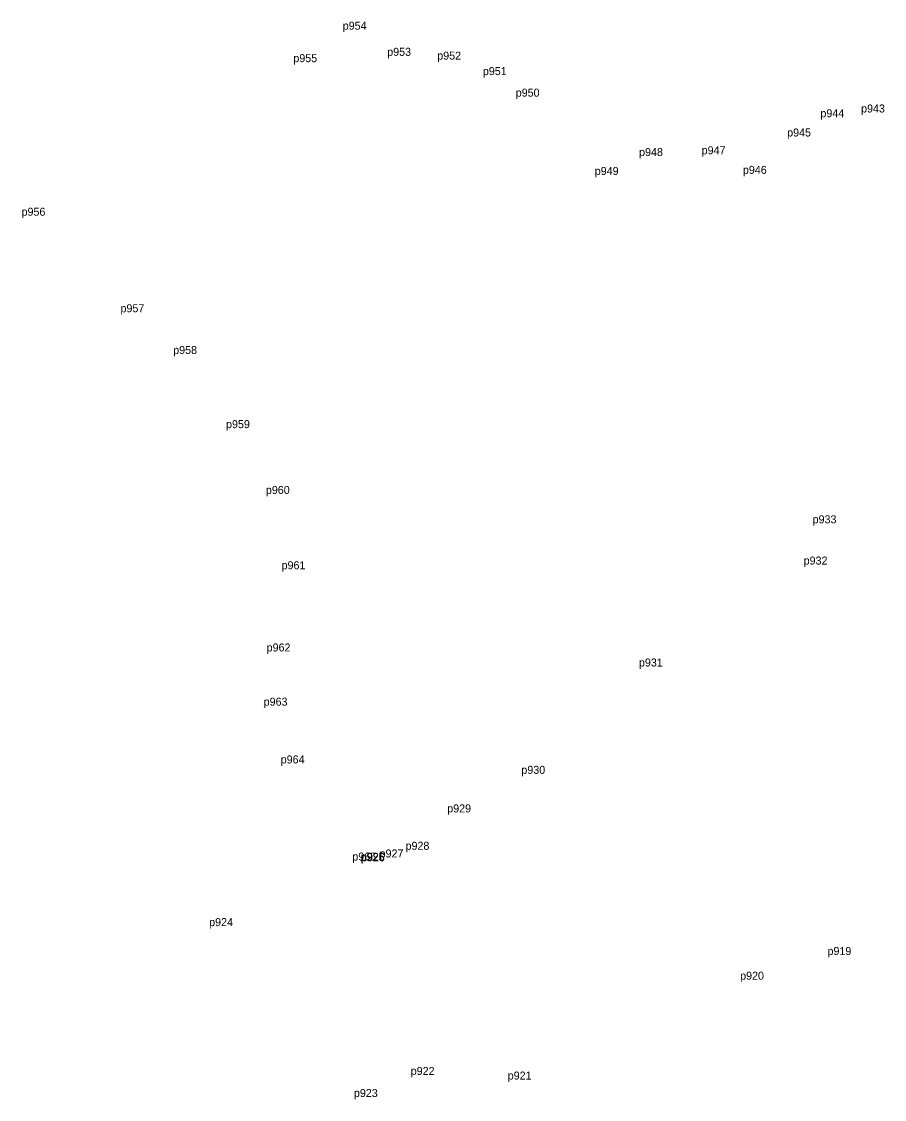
# Model space of a CAD drawing. Extents: x -2 to 54773767, y -1 to 183694297.
# Drawn here: x 544491.3 to 544685.3, y 1837103.1 to 1837345.5 of the extents above; entities that cross this region are included whole.
import ezdxf

# ---------------------------------------------------------------- set-up
doc = ezdxf.new("R2010")
doc.units = 0
doc.layers.add('Level 12', color=7, linetype='Continuous')
doc.layers.add('Level 7', color=7, linetype='Continuous')

msp = doc.modelspace()

# ---------------------------------------------------------------- linework, layer by layer
at = {"layer": 'Level 7'}
for p, q in [((544563.483, 1837343.644), (544563.483, 1837343.644)), ((544552.382, 1837336.334), (544552.382, 1837336.334)), ((544573.481, 1837337.766), (544573.481, 1837337.766)), ((544584.724, 1837336.909), (544584.724, 1837336.909)), ((544594.983, 1837333.43), (544594.983, 1837333.43)), ((544602.381, 1837328.585), (544602.381, 1837328.585)), ((544670.874, 1837323.948), (544670.874, 1837323.948)), ((544680.021, 1837325.023), (544680.021, 1837325.023)), ((544663.396, 1837319.626), (544663.396, 1837319.626)), ((544630.108, 1837315.231), (544630.108, 1837315.231)), ((544644.179, 1837315.623), (544644.179, 1837315.623)), ((544620.146, 1837310.972), (544620.146, 1837310.972)), ((544653.455, 1837311.216), (544653.455, 1837311.216)), ((544491.272, 1837301.808), (544491.272, 1837301.808)), ((544513.515, 1837280.099), (544513.515, 1837280.099)), ((544525.36, 1837270.713), (544525.36, 1837270.713)), ((544537.247, 1837254.043), (544537.247, 1837254.043)), ((544546.205, 1837239.243), (544546.205, 1837239.243)), ((544669.124, 1837232.637), (544669.124, 1837232.637)), ((544549.737, 1837222.311), (544549.737, 1837222.311)), ((544667.113, 1837223.368), (544667.113, 1837223.368)), ((544546.379, 1837203.825), (544546.379, 1837203.825)), ((544630.074, 1837200.443), (544630.074, 1837200.443)), ((544545.708, 1837191.635), (544545.708, 1837191.635)), ((544549.54, 1837178.644), (544549.54, 1837178.644)), ((544603.642, 1837176.308), (544603.642, 1837176.308)), ((544586.976, 1837167.635), (544586.976, 1837167.635)), ((544577.605, 1837159.236), (544577.605, 1837159.236)), ((544565.64, 1837156.811), (544565.64, 1837156.811)), ((544567.508, 1837156.781), (544567.508, 1837156.781)), ((544567.57, 1837156.645), (544567.57, 1837156.645)), ((544571.776, 1837157.505), (544571.776, 1837157.505)), ((544533.445, 1837142.066), (544533.445, 1837142.066)), ((544672.471, 1837135.563), (544672.471, 1837135.563)), ((544652.827, 1837130.016), (544652.827, 1837130.016)), ((544578.771, 1837108.598), (544578.771, 1837108.598)), ((544600.578, 1837107.561), (544600.578, 1837107.561)), ((544565.998, 1837103.634), (544565.998, 1837103.634))]:
    msp.add_line(p, q, dxfattribs=at)

# ---------------------------------------------------------------- texts
at = {"layer": 'Level 12'}
for s, p in [('p954', (544563.483, 1837343.644)), ('p955', (544552.382, 1837336.334)), ('p953', (544573.481, 1837337.766)), ('p952', (544584.724, 1837336.909)), ('p951', (544594.983, 1837333.43)), ('p950', (544602.381, 1837328.585)), ('p943', (544680.021, 1837325.023)), ('p944', (544670.874, 1837323.948)), ('p945', (544663.396, 1837319.626)), ('p948', (544630.108, 1837315.231)), ('p947', (544644.179, 1837315.623)), ('p949', (544620.146, 1837310.972)), ('p946', (544653.455, 1837311.216)), ('p956', (544491.272, 1837301.808)), ('p957', (544513.515, 1837280.099)), ('p958', (544525.36, 1837270.713)), ('p959', (544537.247, 1837254.043)), ('p960', (544546.205, 1837239.243)), ('p933', (544669.124, 1837232.637)), ('p961', (544549.737, 1837222.311)), ('p932', (544667.113, 1837223.368)), ('p962', (544546.379, 1837203.825)), ('p931', (544630.074, 1837200.443)), ('p963', (544545.708, 1837191.635)), ('p964', (544549.54, 1837178.644)), ('p930', (544603.642, 1837176.308)), ('p929', (544586.976, 1837167.635)), ('p927', (544571.776, 1837157.505)), ('p928', (544577.605, 1837159.236)), ('p965', (544565.64, 1837156.811)), ('p925', (544567.508, 1837156.781)), ('p926', (544567.57, 1837156.645)), ('p924', (544533.445, 1837142.066)), ('p919', (544672.471, 1837135.563)), ('p920', (544652.827, 1837130.016)), ('p922', (544578.771, 1837108.598)), ('p921', (544600.578, 1837107.561)), ('p923', (544565.998, 1837103.634))]:
    msp.add_text(s, height=1.8, dxfattribs=at).set_placement(p)

doc.saveas('drawing.dxf')
